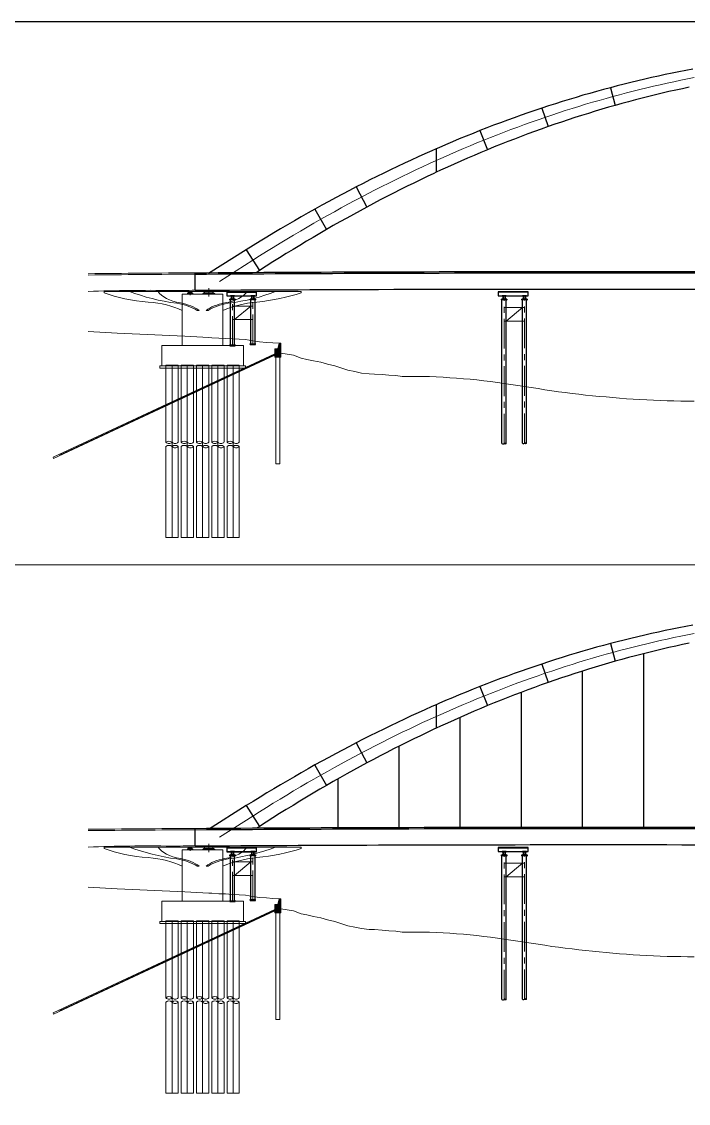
# Model space of a CAD drawing. Extents: x 1767995 to 4174245, y 542814 to 862564.
# Drawn here: x 3858282 to 3956465, y 703394 to 862564 of the extents above; entities that cross this region are included whole.
import ezdxf

# ---------------------------------------------------------------- set-up
doc = ezdxf.new("R2010")
doc.units = 0
doc.header["$LTSCALE"] = 3500
doc.linetypes.add('CENTER', pattern=[2, 1.25, -0.25, 0.25, -0.25])
doc.layers.get('Defpoints').update_dxf_attribs({"color": 8})
for name, color, linetype, lineweight in [('1粗实线', 1, 'Continuous', 30), ('3中心线', 6, 'CENTER', 18), ('5文本', 7, 'Continuous', 15), ('6标注线', 7, 'Continuous', 13), ('文字', 7, 'Continuous', 15), ('标注', 3, 'Continuous', 18), ('桥 构造粗实', 1, 'Continuous', 30), ('细实线', 7, 'Continuous', 15)]:
    doc.layers.add(name, color=color, linetype=linetype, lineweight=lineweight)
doc.layers.add('M_Prof', color=2, linetype='Continuous')

# ---------------------------------------------------------------- blocks, each defined once
blk = doc.blocks.new('gdfgdfg')
at = {"layer": '细实线'}
h = blk.add_hatch(dxfattribs=at)
h.set_pattern_fill('ANSI31', color=256, scale=50, style=0)
h.set_pattern_definition([(45, (182922.5, 28418.14), (-112.253, 112.253), [])])
h.paths.add_polyline_path([(182922, 29668), (182672, 29668), (182473, 28818), (182022, 28818), (182022, 27998), (182922, 28418)])
h.paths.add_polyline_path([(182922, 28418), (182022, 27998), (182022, 27618), (182922, 27618)])
for p, q in [((156881, 37288), (185882, 37288)), ((156881, 37288), (156881, 37088)), ((168882, 36867), (168381, 36867)), ((168381, 34479), (168381, 36867)), ((174382, 36867), (168882, 36867)), ((169131, 36867), (169131, 36867)), ((169918, 37012), (169145, 37012)), ((169918, 37012), (169145, 37012)), ((169918, 37012), (169145, 37012)), ((169918, 37012), (169145, 37012)), ((169145, 37012), (169145, 36867)), ((169918, 36867), (169145, 36867)), ((169250, 37012), (169250, 37173)), ((169250, 37012), (169250, 37173)), ((169250, 37012), (169250, 37173)), ((169250, 37012), (169250, 37173)), ((169250, 37012), (169250, 37173)), ((169250, 37012), (169250, 37173)), ((169813, 37173), (169250, 37173)), ((169532, 37333), (169532, 36723)), ((169813, 37012), (169813, 37173)), ((169813, 37012), (169813, 37173)), ((169813, 37012), (169813, 37173)), ((169813, 37012), (169813, 37173)), ((169813, 37012), (169813, 37173)), ((169813, 37012), (169813, 37173)), ((169813, 37012), (169813, 37173)), ((169813, 37012), (169813, 37173)), ((169918, 36867), (169918, 37012)), ((169918, 36867), (169918, 37012)), ((169918, 36867), (169918, 37012)), ((169918, 36867), (169918, 37012)), ((173157, 36979), (171407, 36979)), ((171407, 36867), (171407, 36979)), ((173157, 36979), (171407, 36979)), ((171407, 36867), (171407, 36979)), ((173157, 36979), (171407, 36979)), ((171407, 36867), (171407, 36979)), ((173157, 36979), (171407, 36979)), ((171407, 36867), (171407, 36979)), ((173032, 37070), (171531, 37070)), ((171531, 36979), (171531, 37070)), ((173032, 37070), (171531, 37070)), ((171531, 36979), (171531, 37070)), ((173032, 37070), (171531, 37070)), ((171531, 36979), (171531, 37070)), ((173032, 37070), (171531, 37070)), ((171531, 36979), (171531, 37070)), ((173032, 36979), (171531, 36979)), ((173032, 36979), (171531, 36979)), ((173032, 36979), (171531, 36979)), ((173032, 36979), (171531, 36979)), ((171677, 37070), (171677, 37336)), ((171677, 37070), (171677, 37336)), ((171677, 37070), (171677, 37336)), ((171677, 37070), (171677, 37336)), ((171677, 37070), (171677, 37336)), ((171677, 37070), (171677, 37336)), ((172886, 37336), (171677, 37336)), ((172281, 37760), (172281, 36526)), ((172281, 37287), (172281, 36867)), ((172886, 37070), (172886, 37336)), ((172886, 37070), (172886, 37336)), ((172886, 37070), (172886, 37336)), ((172886, 37070), (172886, 37336)), ((172886, 37070), (172886, 37336)), ((172886, 37070), (172886, 37336)), ((172886, 37070), (172886, 37336)), ((172886, 37070), (172886, 37336)), ((173032, 36979), (173032, 37070)), ((173032, 36979), (173032, 37070)), ((173032, 36979), (173032, 37070)), ((173032, 36979), (173032, 37070)), ((173157, 36867), (173157, 36979)), ((173157, 36867), (173157, 36979)), ((173157, 36867), (173157, 36979)), ((173157, 36867), (173157, 36979)), ((174382, 36867), (174382, 34479)), ((185882, 37288), (185882, 37088)), ((168381, 29318), (168381, 34479)), ((170882, 34479), (170582, 34479)), ((171882, 34479), (172182, 34479)), ((174382, 29318), (174382, 34479)), ((154535, 31370), (158782, 31153)), ((158782, 31153), (168782, 30708)), ((168782, 30708), (172281, 30513)), ((172281, 30505), (172746, 30477)), ((172746, 30477), (173763, 30403)), ((173763, 30403), (174769, 30381)), ((174769, 30381), (175754, 30306)), ((175754, 30306), (176782, 30263)), ((176782, 30263), (177705, 30211)), ((177381, 29318), (165381, 29318)), ((165381, 26318), (165381, 29318)), ((174631, 29318), (168131, 29318)), ((174631, 29318), (168131, 29318)), ((177381, 26318), (177381, 29318)), ((177381, 26318), (177381, 29318)), ((177705, 30211), (178781, 30016)), ((178781, 30016), (179771, 29869)), ((179771, 29869), (180766, 29794)), ((180766, 29794), (181732, 29707)), ((181732, 29707), (182922, 29668)), ((182022, 27618), (182022, 28818)), ((182022, 28818), (182473, 28818)), ((182473, 28818), (182672, 29668)), ((182922, 29668), (182672, 29668)), ((182922, 29668), (182922, 27618)), ((182922, 29668), (182922, 28218)), ((182022, 28109), (149353, 12875)), ((182022, 27888), (149438, 12694)), ((182022, 27998), (150302, 13207)), ((182922, 27618), (182022, 27618)), ((182172, 27618), (182172, 11918)), ((182772, 27618), (182772, 11918)), ((182922, 28218), (184782, 27918)), ((184782, 27918), (185870, 27451)), ((185870, 27451), (186718, 27289)), ((186718, 27289), (187689, 27069)), ((187689, 27069), (188781, 26865)), ((177681, 26318), (165081, 26318)), ((165081, 26018), (165081, 26318)), ((177681, 26018), (165081, 26018)), ((165981, 26418), (167781, 26418)), ((165981, 26018), (165981, 26418)), ((165981, 26418), (167781, 26418)), ((165981, 26018), (165981, 26418)), ((177681, 26318), (165981, 26318)), ((177681, 26018), (165981, 26018)), ((165981, 26018), (165981, 15086)), ((165981, 26018), (165981, 15086)), ((166881, 1055), (166881, 26418)), ((167781, 26018), (167781, 26418)), ((167781, 26018), (167781, 26418)), ((167781, 26018), (167781, 15086)), ((167781, 26018), (167781, 15086)), ((168231, 26418), (170031, 26418)), ((168231, 26018), (168231, 26418)), ((168231, 26418), (170031, 26418)), ((168231, 26018), (168231, 26418)), ((168231, 26018), (168231, 15086)), ((168231, 26018), (168231, 15086)), ((169131, 1055), (169131, 26418)), ((170031, 26018), (170031, 26418)), ((170031, 26018), (170031, 26418)), ((170031, 26018), (170031, 15086)), ((170031, 26018), (170031, 15086)), ((170481, 26418), (172281, 26418)), ((170481, 26018), (170481, 26418)), ((170481, 26418), (172281, 26418)), ((170481, 26018), (170481, 26418)), ((170481, 26018), (170481, 15086)), ((170481, 26018), (170481, 15086)), ((171381, 1055), (171381, 26418)), ((172281, 26018), (172281, 26418)), ((172281, 26018), (172281, 26418)), ((172281, 26018), (172281, 15086)), ((172281, 26018), (172281, 15086)), ((172731, 26418), (174531, 26418)), ((172731, 26018), (172731, 26418)), ((172731, 26418), (174531, 26418)), ((172731, 26018), (172731, 26418)), ((172731, 26018), (172731, 15086)), ((172731, 26018), (172731, 15086)), ((173631, 1055), (173631, 26418)), ((174531, 26018), (174531, 26418)), ((174531, 26018), (174531, 26418)), ((174531, 26018), (174531, 15086)), ((174531, 26018), (174531, 15086)), ((174981, 26418), (176781, 26418)), ((174981, 26018), (174981, 26418)), ((174981, 26418), (176781, 26418)), ((174981, 26018), (174981, 26418)), ((174981, 26018), (174981, 15086)), ((174981, 26018), (174981, 15086)), ((175881, 1055), (175881, 26418)), ((176781, 26018), (176781, 26418)), ((176781, 26018), (176781, 26418)), ((176781, 26018), (176781, 15086)), ((176781, 26018), (176781, 15086)), ((177681, 26318), (177681, 26018)), ((177681, 26318), (177681, 26018)), ((188781, 26865), (189749, 26574)), ((189749, 26574), (190828, 26353)), ((190828, 26353), (191732, 26029)), ((191732, 26029), (192790, 25688)), ((192790, 25688), (193797, 25518)), ((193797, 25518), (194782, 25279)), ((194782, 25279), (195922, 25145)), ((195922, 25145), (196697, 25133)), ((196697, 25133), (197814, 25065)), ((197814, 25065), (198781, 24977)), ((198781, 24977), (199841, 24913)), ((199841, 24913), (200782, 24762)), ((200782, 24762), (201782, 24764)), ((201782, 24764), (202782, 24765)), ((202782, 24765), (203782, 24767)), ((203782, 24767), (204782, 24766)), ((204782, 24766), (205782, 24734)), ((205782, 24734), (206782, 24667)), ((206782, 24667), (207782, 24595)), ((207782, 24595), (208782, 24522)), ((208782, 24522), (209782, 24449)), ((209782, 24449), (210782, 24371)), ((210782, 24371), (211782, 24272)), ((211782, 24272), (212782, 24140)), ((212782, 24140), (213782, 24009)), ((213782, 24009), (214782, 23877)), ((214782, 23877), (215782, 23745)), ((215782, 23745), (216782, 23602)), ((216782, 23602), (217782, 23450)), ((217782, 23450), (218782, 23297)), ((218782, 23297), (219782, 23144)), ((219782, 23144), (220782, 22990)), ((220782, 22990), (221782, 22826)), ((221782, 22826), (222782, 22660)), ((222782, 22660), (223782, 22535)), ((223782, 22535), (224782, 22410)), ((224782, 22410), (225782, 22284)), ((225782, 22284), (226782, 22159)), ((226782, 22159), (227782, 22044)), ((227782, 22044), (228782, 21941)), ((228782, 21941), (229782, 21850)), ((229782, 21850), (230782, 21758)), ((230782, 21758), (231782, 21667)), ((231782, 21667), (232782, 21583)), ((232782, 21583), (233782, 21505)), ((233782, 21505), (234782, 21444)), ((234782, 21444), (235782, 21383)), ((235782, 21383), (236782, 21323)), ((236782, 21323), (237782, 21264)), ((237782, 21264), (238782, 21229)), ((238782, 21229), (239782, 21199)), ((239782, 21199), (240782, 21181)), ((240782, 21181), (241782, 21163)), ((241782, 21163), (242782, 21145)), ((242782, 21145), (243782, 21127)), ((165981, 14453), (165981, 1055)), ((165981, 14453), (165981, 1055)), ((167781, 14453), (167781, 1055)), ((167781, 14453), (167781, 1055)), ((168231, 14453), (168231, 1055)), ((168231, 14453), (168231, 1055)), ((170031, 14453), (170031, 1055)), ((170031, 14453), (170031, 1055)), ((170481, 14453), (170481, 1055)), ((170481, 14453), (170481, 1055)), ((172281, 14453), (172281, 1055)), ((172281, 14453), (172281, 1055)), ((172731, 14453), (172731, 1055)), ((172731, 14453), (172731, 1055)), ((174531, 14453), (174531, 1055)), ((174531, 14453), (174531, 1055)), ((174981, 14453), (174981, 1055)), ((174981, 14453), (174981, 1055)), ((176781, 14453), (176781, 1055)), ((176781, 14453), (176781, 1055)), ((149353, 12875), (149438, 12694)), ((182172, 11918), (182772, 11918)), ((165981, 1055), (167781, 1055)), ((165981, 1055), (167781, 1055)), ((168231, 1055), (170031, 1055)), ((168231, 1055), (170031, 1055)), ((170481, 1055), (172281, 1055)), ((170481, 1055), (172281, 1055)), ((172731, 1055), (174531, 1055)), ((172731, 1055), (174531, 1055)), ((174981, 1055), (176781, 1055)), ((174981, 1055), (176781, 1055))]:
    blk.add_line(p, q, dxfattribs=at)
for centre, radius, start, end in [((216121, -6244204), 6284404, 90.4179296, 90.5614959), ((216121, -6244404), 6284404, 90.4179296, 90.5614959), ((163487, -217409), 254857, 89.25943, 92.01301), ((216121, -6245184), 6282804, 90.418036, 90.4499551), ((166431, 14636), 636, 45, 135), ((166431, 15536), 636, 225, 315), ((166431, 14003), 636, 45, 135), ((167331, 15536), 636, 225, 315), ((167331, 14003), 636, 45, 135), ((167331, 14903), 636, 225, 315), ((168681, 14636), 636, 45, 135), ((168681, 15536), 636, 225, 315), ((168681, 14003), 636, 45, 135), ((169581, 15536), 636, 225, 315), ((169581, 14003), 636, 45, 135), ((169581, 14903), 636, 225, 315), ((170931, 14636), 636, 45, 135), ((170931, 15536), 636, 225, 315), ((170931, 14003), 636, 45, 135), ((171831, 15536), 636, 225, 315), ((171831, 14003), 636, 45, 135), ((171831, 14903), 636, 225, 315), ((173181, 14636), 636, 45, 135), ((173181, 15536), 636, 225, 315), ((173181, 14003), 636, 45, 135), ((174081, 15536), 636, 225, 315), ((174081, 14003), 636, 45, 135), ((174081, 14903), 636, 225, 315), ((175431, 14636), 636, 45, 135), ((175431, 15536), 636, 225, 315), ((175431, 14003), 636, 45, 135), ((176331, 15536), 636, 225, 315), ((176331, 14003), 636, 45, 135), ((176331, 14903), 636, 225, 315)]:
    blk.add_arc(centre, radius, start, end, dxfattribs=at)
for centre, major_axis, start_param, end_param in [((164960, 42181), (-13000, 0), 0.9002719, 1.4490991), ((172338, 44583), (-18704, 0), 0.8947516, 1.3150091), ((169728, 38021), (-5100, 0), 0.2916899, 1.2471142), ((173035, 38021), (5100, 0), -1.2471142, -0.2916899), ((170425, 44583), (-18704, 0), 1.8265835, 2.2468411), ((176018, 44316), (-17500, 0), 1.7642209, 2.1695934), ((162056, 31278), (-9000, 0), 3.932954, 4.5645287), ((165524, 32494), (-6429, 0), 3.8070892, 4.3826433), ((165823, 32778), (-6096, 0), 3.7337661, 4.3285869), ((176940, 32778), (-6096, 0), -1.1869942, -0.5921734), ((177239, 32494), (6429, 0), 1.900542, 2.4760961), ((181408, 30578), (-10500, 0), -1.3765959, -0.8377016)]:
    blk.add_ellipse(centre, major_axis=major_axis, ratio=0.5, start_param=start_param, end_param=end_param, dxfattribs=at)
blk = doc.blocks.new('trret')
at = {"layer": '1粗实线'}
for p, q in [((3591816, 934986), (3591816, 941829)), ((3592446, 934986), (3592446, 941829)), ((3594816, 935186), (3594816, 941829)), ((3595446, 935186), (3595446, 941829)), ((3631816, 920589), (3631816, 941829)), ((3632446, 920589), (3632446, 941829)), ((3634816, 920637), (3634816, 941829)), ((3635446, 920637), (3635446, 941829)), ((3671816, 920589), (3671816, 941829)), ((3672446, 920589), (3672446, 941829)), ((3674816, 920637), (3674816, 941829)), ((3675446, 920637), (3675446, 941829)), ((3711816, 920589), (3711816, 941829)), ((3712446, 920589), (3712446, 941829)), ((3714816, 920637), (3714816, 941829)), ((3715446, 920637), (3715446, 941829)), ((3751816, 920589), (3751816, 941829)), ((3752446, 920589), (3752446, 941829)), ((3754816, 920637), (3754816, 941829)), ((3755446, 920637), (3755446, 941829))]:
    blk.add_line(p, q, dxfattribs=at)
for points in [[(3591275, 942319), (3595686, 942319), (3595686, 942907), (3591275, 942907)], [(3631275, 942333), (3635686, 942333), (3635686, 942921), (3631275, 942921)], [(3671275, 942333), (3675686, 942333), (3675686, 942921), (3671275, 942921)], [(3711275, 942333), (3715686, 942333), (3715686, 942921), (3711275, 942921)], [(3751275, 942333), (3755686, 942333), (3755686, 942921), (3751275, 942921)], [(3591816, 941679), (3591781, 941679), (3591731, 941729), (3591731, 941829), (3591731, 941729), (3591781, 941679)], [(3591731, 941829), (3592531, 941829)], [(3591987, 941829), (3591987, 941679), (3591975, 941679), (3591975, 941829), (3591975, 941679), (3591987, 941679)], [(3592287, 941829), (3592287, 941679), (3592275, 941679), (3592275, 941829), (3592275, 941679), (3592287, 941679)], [(3592481, 941679), (3592446, 941679)], [(3592531, 941729), (3592481, 941679), (3592531, 941729), (3592531, 941829)], [(3594816, 941679), (3594781, 941679), (3594731, 941729), (3594731, 941829), (3594731, 941729), (3594781, 941679)], [(3594731, 941829), (3595531, 941829)], [(3594987, 941829), (3594987, 941679), (3594975, 941679), (3594975, 941829), (3594975, 941679), (3594987, 941679)], [(3595287, 941829), (3595287, 941679), (3595275, 941679), (3595275, 941829), (3595275, 941679), (3595287, 941679)], [(3595481, 941679), (3595446, 941679)], [(3595531, 941729), (3595481, 941679), (3595531, 941729), (3595531, 941829)], [(3631816, 941679), (3631781, 941679), (3631731, 941729), (3631731, 941829), (3631731, 941729), (3631781, 941679)], [(3631731, 941829), (3632531, 941829)], [(3631987, 941829), (3631987, 941679), (3631975, 941679), (3631975, 941829), (3631975, 941679), (3631987, 941679)], [(3632287, 941829), (3632287, 941679), (3632275, 941679), (3632275, 941829), (3632275, 941679), (3632287, 941679)], [(3632481, 941679), (3632446, 941679)], [(3632531, 941729), (3632481, 941679), (3632531, 941729), (3632531, 941829)], [(3634816, 941679), (3634781, 941679), (3634731, 941729), (3634731, 941829), (3634731, 941729), (3634781, 941679)], [(3634731, 941829), (3635531, 941829)], [(3634987, 941829), (3634987, 941679), (3634975, 941679), (3634975, 941829), (3634975, 941679), (3634987, 941679)], [(3635287, 941829), (3635287, 941679), (3635275, 941679), (3635275, 941829), (3635275, 941679), (3635287, 941679)], [(3635481, 941679), (3635446, 941679)], [(3635531, 941729), (3635481, 941679), (3635531, 941729), (3635531, 941829)], [(3671816, 941679), (3671781, 941679), (3671731, 941729), (3671731, 941829), (3671731, 941729), (3671781, 941679)], [(3671731, 941829), (3672531, 941829)], [(3671987, 941829), (3671987, 941679), (3671975, 941679), (3671975, 941829), (3671975, 941679), (3671987, 941679)], [(3672287, 941829), (3672287, 941679), (3672275, 941679), (3672275, 941829), (3672275, 941679), (3672287, 941679)], [(3672481, 941679), (3672446, 941679)], [(3672531, 941729), (3672481, 941679), (3672531, 941729), (3672531, 941829)], [(3674816, 941679), (3674781, 941679), (3674731, 941729), (3674731, 941829), (3674731, 941729), (3674781, 941679)], [(3674731, 941829), (3675531, 941829)], [(3674987, 941829), (3674987, 941679), (3674975, 941679), (3674975, 941829), (3674975, 941679), (3674987, 941679)], [(3675287, 941829), (3675287, 941679), (3675275, 941679), (3675275, 941829), (3675275, 941679), (3675287, 941679)], [(3675481, 941679), (3675446, 941679)], [(3675531, 941729), (3675481, 941679), (3675531, 941729), (3675531, 941829)], [(3711816, 941679), (3711781, 941679), (3711731, 941729), (3711731, 941829), (3711731, 941729), (3711781, 941679)], [(3711731, 941829), (3712531, 941829)], [(3711987, 941829), (3711987, 941679), (3711975, 941679), (3711975, 941829), (3711975, 941679), (3711987, 941679)], [(3712287, 941829), (3712287, 941679), (3712275, 941679), (3712275, 941829), (3712275, 941679), (3712287, 941679)], [(3712481, 941679), (3712446, 941679)], [(3712531, 941729), (3712481, 941679), (3712531, 941729), (3712531, 941829)], [(3714816, 941679), (3714781, 941679), (3714731, 941729), (3714731, 941829), (3714731, 941729), (3714781, 941679)], [(3714731, 941829), (3715531, 941829)], [(3714987, 941829), (3714987, 941679), (3714975, 941679), (3714975, 941829), (3714975, 941679), (3714987, 941679)], [(3715287, 941829), (3715287, 941679), (3715275, 941679), (3715275, 941829), (3715275, 941679), (3715287, 941679)], [(3715481, 941679), (3715446, 941679)], [(3715531, 941729), (3715481, 941679), (3715531, 941729), (3715531, 941829)], [(3751816, 941679), (3751781, 941679), (3751731, 941729), (3751731, 941829), (3751731, 941729), (3751781, 941679)], [(3751731, 941829), (3752531, 941829)], [(3751987, 941829), (3751987, 941679), (3751975, 941679), (3751975, 941829), (3751975, 941679), (3751987, 941679)], [(3752287, 941829), (3752287, 941679), (3752275, 941679), (3752275, 941829), (3752275, 941679), (3752287, 941679)], [(3752481, 941679), (3752446, 941679)], [(3752531, 941729), (3752481, 941679), (3752531, 941729), (3752531, 941829)], [(3754816, 941679), (3754781, 941679), (3754731, 941729), (3754731, 941829), (3754731, 941729), (3754781, 941679)], [(3754731, 941829), (3755531, 941829)], [(3754987, 941829), (3754987, 941679), (3754975, 941679), (3754975, 941829), (3754975, 941679), (3754987, 941679)], [(3755287, 941829), (3755287, 941679), (3755275, 941679), (3755275, 941829), (3755275, 941679), (3755287, 941679)], [(3755481, 941679), (3755446, 941679)], [(3755531, 941729), (3755481, 941679), (3755531, 941729), (3755531, 941829)], [(3592022, 935006), (3592039, 935006), (3592039, 935151), (3592022, 935151)], [(3592243, 935006), (3592225, 935006), (3592225, 935151), (3592243, 935151)], [(3595022, 935186), (3595039, 935186), (3595039, 935331), (3595022, 935331)], [(3595243, 935186), (3595225, 935186), (3595225, 935331), (3595243, 935331)]]:
    blk.add_lwpolyline(points, close=True, dxfattribs=at)
for points in [[(3591731, 941845), (3591731, 941829), (3591731, 941845), (3592531, 941845), (3592531, 941829), (3592531, 941845)], [(3594731, 941845), (3594731, 941829), (3594731, 941845), (3595531, 941845), (3595531, 941829), (3595531, 941845)], [(3631731, 941845), (3631731, 941829), (3631731, 941845), (3632531, 941845), (3632531, 941829), (3632531, 941845)], [(3634731, 941845), (3634731, 941829), (3634731, 941845), (3635531, 941845), (3635531, 941829), (3635531, 941845)], [(3671731, 941845), (3671731, 941829), (3671731, 941845), (3672531, 941845), (3672531, 941829), (3672531, 941845)], [(3674731, 941845), (3674731, 941829), (3674731, 941845), (3675531, 941845), (3675531, 941829), (3675531, 941845)], [(3711731, 941845), (3711731, 941829), (3711731, 941845), (3712531, 941845), (3712531, 941829), (3712531, 941845)], [(3714731, 941845), (3714731, 941829), (3714731, 941845), (3715531, 941845), (3715531, 941829), (3715531, 941845)], [(3751731, 941845), (3751731, 941829), (3751731, 941845), (3752531, 941845), (3752531, 941829), (3752531, 941845)], [(3754731, 941845), (3754731, 941829), (3754731, 941845), (3755531, 941845), (3755531, 941829), (3755531, 941845)], [(3592534, 935006), (3591732, 935006), (3591732, 934976), (3592534, 934976), (3592534, 935006), (3592534, 935078), (3592488, 935151), (3592442, 935151)], [(3591732, 935006), (3591732, 935078), (3591778, 935151), (3591824, 935151)], [(3595534, 935186), (3594732, 935186), (3594732, 935157), (3595534, 935157), (3595534, 935186), (3595534, 935259), (3595488, 935331), (3595442, 935331)], [(3594732, 935186), (3594732, 935259), (3594778, 935331), (3594824, 935331)]]:
    blk.add_lwpolyline(points, dxfattribs=at)
at = {"layer": '3中心线'}
for p, q in [((3592131, 934986), (3592131, 941829)), ((3592131, 940829), (3595131, 940829)), ((3592451, 938829), (3594828, 940829)), ((3595131, 935186), (3595131, 941829)), ((3632131, 920589), (3632131, 941829)), ((3635131, 920637), (3635131, 941829)), ((3672131, 920589), (3672131, 941829)), ((3672131, 940996), (3675131, 940996)), ((3672451, 938996), (3674828, 940996)), ((3675131, 920637), (3675131, 941829)), ((3712131, 920589), (3712131, 941829)), ((3712131, 940746), (3715131, 940746)), ((3712451, 938746), (3714828, 940746)), ((3715131, 920637), (3715131, 941829)), ((3752131, 920589), (3752131, 941829)), ((3752131, 941034), (3755131, 941034)), ((3752451, 939034), (3754828, 941034)), ((3755131, 920637), (3755131, 941829)), ((3632131, 940615), (3635131, 940615)), ((3632451, 938615), (3634828, 940615)), ((3592131, 938829), (3595131, 938829)), ((3632131, 938615), (3635131, 938615)), ((3672131, 938996), (3675131, 938996)), ((3712131, 938746), (3715131, 938746)), ((3752131, 939034), (3755131, 939034))]:
    blk.add_line(p, q, dxfattribs=at)
at = {"layer": 'M_Prof'}
for p, q in [((3591275, 942887), (3595686, 942887)), ((3591275, 942339), (3595686, 942339)), ((3631275, 942901), (3635686, 942901)), ((3631275, 942353), (3635686, 942353)), ((3671275, 942901), (3675686, 942901)), ((3671275, 942353), (3675686, 942353)), ((3711275, 942901), (3715686, 942901)), ((3711275, 942353), (3715686, 942353)), ((3751275, 942901), (3755686, 942901)), ((3751275, 942353), (3755686, 942353))]:
    blk.add_line(p, q, dxfattribs=at)
for points in [[(3591831, 941845), (3592131, 941845), (3592131, 941863), (3592000, 941863, -0.4142136), (3591987, 941876), (3591987, 942302, -0.4142136), (3592000, 942315), (3592131, 942315), (3592131, 942333), (3591831, 942333), (3591831, 942315), (3591963, 942315, -0.4142136), (3591976, 942302), (3591976, 941876, -0.4142136), (3591963, 941863), (3591831, 941863)], [(3592131, 941845), (3592431, 941845), (3592431, 941863), (3592300, 941863, -0.4142136), (3592287, 941876), (3592287, 942302, -0.4142136), (3592300, 942315), (3592431, 942315), (3592431, 942333), (3592131, 942333), (3592131, 942315), (3592263, 942315, -0.4142136), (3592276, 942302), (3592276, 941876, -0.4142136), (3592263, 941863), (3592131, 941863)], [(3594831, 941845), (3595131, 941845), (3595131, 941863), (3595000, 941863, -0.4142136), (3594987, 941876), (3594987, 942302, -0.4142136), (3595000, 942315), (3595131, 942315), (3595131, 942333), (3594831, 942333), (3594831, 942315), (3594963, 942315, -0.4142136), (3594976, 942302), (3594976, 941876, -0.4142136), (3594963, 941863), (3594831, 941863)], [(3595131, 941845), (3595431, 941845), (3595431, 941863), (3595300, 941863, -0.4142136), (3595287, 941876), (3595287, 942302, -0.4142136), (3595300, 942315), (3595431, 942315), (3595431, 942333), (3595131, 942333), (3595131, 942315), (3595263, 942315, -0.4142136), (3595276, 942302), (3595276, 941876, -0.4142136), (3595263, 941863), (3595131, 941863)], [(3631831, 941845), (3632131, 941845), (3632131, 941863), (3632000, 941863, -0.4142136), (3631987, 941876), (3631987, 942302, -0.4142136), (3632000, 942315), (3632131, 942315), (3632131, 942333), (3631831, 942333), (3631831, 942315), (3631963, 942315, -0.4142136), (3631976, 942302), (3631976, 941876, -0.4142136), (3631963, 941863), (3631831, 941863)], [(3632131, 941845), (3632431, 941845), (3632431, 941863), (3632300, 941863, -0.4142136), (3632287, 941876), (3632287, 942302, -0.4142136), (3632300, 942315), (3632431, 942315), (3632431, 942333), (3632131, 942333), (3632131, 942315), (3632263, 942315, -0.4142136), (3632276, 942302), (3632276, 941876, -0.4142136), (3632263, 941863), (3632131, 941863)], [(3634831, 941845), (3635131, 941845), (3635131, 941863), (3635000, 941863, -0.4142136), (3634987, 941876), (3634987, 942302, -0.4142136), (3635000, 942315), (3635131, 942315), (3635131, 942333), (3634831, 942333), (3634831, 942315), (3634963, 942315, -0.4142136), (3634976, 942302), (3634976, 941876, -0.4142136), (3634963, 941863), (3634831, 941863)], [(3635131, 941845), (3635431, 941845), (3635431, 941863), (3635300, 941863, -0.4142136), (3635287, 941876), (3635287, 942302, -0.4142136), (3635300, 942315), (3635431, 942315), (3635431, 942333), (3635131, 942333), (3635131, 942315), (3635263, 942315, -0.4142136), (3635276, 942302), (3635276, 941876, -0.4142136), (3635263, 941863), (3635131, 941863)], [(3671831, 941845), (3672131, 941845), (3672131, 941863), (3672000, 941863, -0.4142136), (3671987, 941876), (3671987, 942302, -0.4142136), (3672000, 942315), (3672131, 942315), (3672131, 942333), (3671831, 942333), (3671831, 942315), (3671963, 942315, -0.4142136), (3671976, 942302), (3671976, 941876, -0.4142136), (3671963, 941863), (3671831, 941863)], [(3672131, 941845), (3672431, 941845), (3672431, 941863), (3672300, 941863, -0.4142136), (3672287, 941876), (3672287, 942302, -0.4142136), (3672300, 942315), (3672431, 942315), (3672431, 942333), (3672131, 942333), (3672131, 942315), (3672263, 942315, -0.4142136), (3672276, 942302), (3672276, 941876, -0.4142136), (3672263, 941863), (3672131, 941863)], [(3674831, 941845), (3675131, 941845), (3675131, 941863), (3675000, 941863, -0.4142136), (3674987, 941876), (3674987, 942302, -0.4142136), (3675000, 942315), (3675131, 942315), (3675131, 942333), (3674831, 942333), (3674831, 942315), (3674963, 942315, -0.4142136), (3674976, 942302), (3674976, 941876, -0.4142136), (3674963, 941863), (3674831, 941863)], [(3675131, 941845), (3675431, 941845), (3675431, 941863), (3675300, 941863, -0.4142136), (3675287, 941876), (3675287, 942302, -0.4142136), (3675300, 942315), (3675431, 942315), (3675431, 942333), (3675131, 942333), (3675131, 942315), (3675263, 942315, -0.4142136), (3675276, 942302), (3675276, 941876, -0.4142136), (3675263, 941863), (3675131, 941863)], [(3711831, 941845), (3712131, 941845), (3712131, 941863), (3712000, 941863, -0.4142136), (3711987, 941876), (3711987, 942302, -0.4142136), (3712000, 942315), (3712131, 942315), (3712131, 942333), (3711831, 942333), (3711831, 942315), (3711963, 942315, -0.4142136), (3711976, 942302), (3711976, 941876, -0.4142136), (3711963, 941863), (3711831, 941863)], [(3712131, 941845), (3712431, 941845), (3712431, 941863), (3712300, 941863, -0.4142136), (3712287, 941876), (3712287, 942302, -0.4142136), (3712300, 942315), (3712431, 942315), (3712431, 942333), (3712131, 942333), (3712131, 942315), (3712263, 942315, -0.4142136), (3712276, 942302), (3712276, 941876, -0.4142136), (3712263, 941863), (3712131, 941863)], [(3714831, 941845), (3715131, 941845), (3715131, 941863), (3715000, 941863, -0.4142136), (3714987, 941876), (3714987, 942302, -0.4142136), (3715000, 942315), (3715131, 942315), (3715131, 942333), (3714831, 942333), (3714831, 942315), (3714963, 942315, -0.4142136), (3714976, 942302), (3714976, 941876, -0.4142136), (3714963, 941863), (3714831, 941863)], [(3715131, 941845), (3715431, 941845), (3715431, 941863), (3715300, 941863, -0.4142136), (3715287, 941876), (3715287, 942302, -0.4142136), (3715300, 942315), (3715431, 942315), (3715431, 942333), (3715131, 942333), (3715131, 942315), (3715263, 942315, -0.4142136), (3715276, 942302), (3715276, 941876, -0.4142136), (3715263, 941863), (3715131, 941863)], [(3751831, 941845), (3752131, 941845), (3752131, 941863), (3752000, 941863, -0.4142136), (3751987, 941876), (3751987, 942302, -0.4142136), (3752000, 942315), (3752131, 942315), (3752131, 942333), (3751831, 942333), (3751831, 942315), (3751963, 942315, -0.4142136), (3751976, 942302), (3751976, 941876, -0.4142136), (3751963, 941863), (3751831, 941863)], [(3752131, 941845), (3752431, 941845), (3752431, 941863), (3752300, 941863, -0.4142136), (3752287, 941876), (3752287, 942302, -0.4142136), (3752300, 942315), (3752431, 942315), (3752431, 942333), (3752131, 942333), (3752131, 942315), (3752263, 942315, -0.4142136), (3752276, 942302), (3752276, 941876, -0.4142136), (3752263, 941863), (3752131, 941863)], [(3754831, 941845), (3755131, 941845), (3755131, 941863), (3755000, 941863, -0.4142136), (3754987, 941876), (3754987, 942302, -0.4142136), (3755000, 942315), (3755131, 942315), (3755131, 942333), (3754831, 942333), (3754831, 942315), (3754963, 942315, -0.4142136), (3754976, 942302), (3754976, 941876, -0.4142136), (3754963, 941863), (3754831, 941863)], [(3755131, 941845), (3755431, 941845), (3755431, 941863), (3755300, 941863, -0.4142136), (3755287, 941876), (3755287, 942302, -0.4142136), (3755300, 942315), (3755431, 942315), (3755431, 942333), (3755131, 942333), (3755131, 942315), (3755263, 942315, -0.4142136), (3755276, 942302), (3755276, 941876, -0.4142136), (3755263, 941863), (3755131, 941863)]]:
    blk.add_lwpolyline(points, format="xyb", close=True, dxfattribs=at)
for points in [[(3631816, 920589), (3631974, 920510), (3632131, 920589), (3632289, 920667), (3632446, 920589)], [(3632446, 920589), (3632289, 920510), (3632131, 920589)], [(3634816, 920637), (3634974, 920559), (3635131, 920637), (3635289, 920716), (3635446, 920637)], [(3635446, 920637), (3635289, 920559), (3635131, 920637)], [(3671816, 920589), (3671974, 920510), (3672131, 920589), (3672289, 920667), (3672446, 920589)], [(3672446, 920589), (3672289, 920510), (3672131, 920589)], [(3674816, 920637), (3674974, 920559), (3675131, 920637), (3675289, 920716), (3675446, 920637)], [(3675446, 920637), (3675289, 920559), (3675131, 920637)], [(3711816, 920589), (3711974, 920510), (3712131, 920589), (3712289, 920667), (3712446, 920589)], [(3712446, 920589), (3712289, 920510), (3712131, 920589)], [(3714816, 920637), (3714974, 920559), (3715131, 920637), (3715289, 920716), (3715446, 920637)], [(3715446, 920637), (3715289, 920559), (3715131, 920637)], [(3751816, 920589), (3751974, 920510), (3752131, 920589), (3752289, 920667), (3752446, 920589)], [(3752446, 920589), (3752289, 920510), (3752131, 920589)], [(3754816, 920637), (3754974, 920559), (3755131, 920637), (3755289, 920716), (3755446, 920637)], [(3755446, 920637), (3755289, 920559), (3755131, 920637)]]:
    blk.add_spline(points, degree=3, dxfattribs=at)

msp = doc.modelspace()

# ---------------------------------------------------------------- linework, layer by layer
at = {"layer": '1粗实线'}
msp.add_line((3883834, 823031.7), (3883834, 825611.7), dxfattribs=at)
for points in [[(3883834, 825611.7, -0.00107357), (3910820.5, 825750.6), (3910835.1, 825750.6, -0.00324992), (4053829.4, 825250.2), (4053859.7, 825249.9, -0.00141572), (4087834, 824813.9, -0.00141345)], [(3883834, 825411.7, -0.00107356), (3910820.5, 825550.6), (3910835.1, 825550.6, -0.00324992), (4053829.4, 825050.2), (4053859.7, 825049.9, -0.00133237), (4085834, 824644.9, -0.00133237)], [(3883834, 823031.7, -0.00107356), (3910820.5, 823170.6), (3910835.1, 823170.6, -0.00324992), (4053829.4, 822670.2), (4053859.7, 822669.9, -0.00141572), (4087834, 822233.9)], [(3883834, 743857, -0.00107357), (3910820.5, 743995.9), (3910835.1, 743996, -0.00324992), (4053829.4, 743495.5), (4053859.7, 743495.2, -0.00141572), (4087834, 743059.2, -0.00141345)], [(3883834, 743657, -0.00107356), (3910820.5, 743795.9), (3910835.1, 743796, -0.00324992), (4053829.4, 743295.5), (4053859.7, 743295.2, -0.00133237), (4085834, 742890.2, -0.00133237)], [(3883834, 741277, -0.00107356), (3910820.5, 741415.9), (3910835.1, 741416, -0.00324992), (4053829.4, 740915.5), (4053859.7, 740915.2, -0.00141572), (4087834, 740479.2)]]:
    msp.add_lwpolyline(points, format="xyb", dxfattribs=at)
at = {"layer": '5文本'}
msp.add_line((3692995, 782626.7, -0.3), (4174245, 782626.7, -0.3), dxfattribs=at)
at = {"layer": 'Defpoints', "elevation": -0.3}
msp.add_lwpolyline([(3692995, 862564.2), (4174245, 862564.2), (4174245, 542814.2), (3692995, 542814.2)], close=True, dxfattribs=at)
at = {"layer": '标注', "color": 8, "ltscale": 550}
for points in [[(3957334, 854330.9), (3956334, 854136.2), (3955334, 853934.7), (3954334, 853726.4), (3953334, 853511.2), (3952334, 853289.2), (3951334, 853060.4), (3950334, 852824.7), (3949334, 852582.3), (3948334, 852332.9), (3947334, 852076.8), (3946334, 851813.8), (3945334, 851544), (3944334, 851267.4), (3943334, 850983.9), (3942334, 850693.6), (3941334, 850396.5), (3940334, 850092.5), (3939334, 849781.8), (3938334, 849464.1), (3937334, 849139.7), (3936334, 848808.4), (3935334, 848470.3), (3934334, 848125.4), (3933334, 847773.6), (3932334, 847415), (3931334, 847049.6), (3930334, 846677.3), (3929334, 846298.2), (3928334, 845912.3), (3927334, 845519.5), (3926334, 845119.9), (3925334, 844713.5), (3924334, 844300.3), (3923334, 843880.2), (3922334, 843453.3), (3921334, 843019.6), (3920334, 842579), (3919334, 842131.6), (3919334, 842131.6)], [(3919334, 842131.6), (3918334, 841677.4), (3917334, 841216.3), (3916334, 840748.4), (3915334, 840273.7), (3914334, 839792.2), (3913334, 839303.8), (3912334, 838808.6), (3911334, 838306.5), (3910334, 837797.6), (3909334, 837281.9), (3908334, 836759.4), (3907334, 836230.1), (3906334, 835693.9), (3905334, 835150.8), (3904334, 834601), (3903334, 834044.3), (3902334, 833480.8), (3901334, 832910.4), (3900334, 832333.3), (3899334, 831749.2), (3898334, 831158.4), (3897334, 830560.7), (3896334, 829956.2), (3895334, 829344.9), (3894334, 828726.8), (3893334, 828101.8), (3892334, 827469.9), (3887444, 824347)], [(3957334, 772531.2), (3956334, 772336.6), (3955334, 772135.1), (3954334, 771926.7), (3953334, 771711.6), (3952334, 771489.6), (3951334, 771260.7), (3950334, 771025.1), (3949334, 770782.6), (3948334, 770533.3), (3947334, 770277.2), (3946334, 770014.2), (3945334, 769744.4), (3944334, 769467.7), (3943334, 769184.3), (3942334, 768894), (3941334, 768596.9), (3940334, 768292.9), (3939334, 767982.1), (3938334, 767664.5), (3937334, 767340), (3936334, 767008.8), (3935334, 766670.7), (3934334, 766325.7), (3933334, 765973.9), (3932334, 765615.3), (3931334, 765249.9), (3930334, 764877.6), (3929334, 764498.6), (3928334, 764112.6), (3927334, 763719.9), (3926334, 763320.3), (3925334, 762913.9), (3924334, 762500.6), (3923334, 762080.6), (3922334, 761653.7), (3921334, 761219.9), (3920334, 760779.4), (3919334, 760332), (3919334, 760331.9)], [(3919334, 760331.9), (3918334, 759877.7), (3917334, 759416.7), (3916334, 758948.8), (3915334, 758474.1), (3914334, 757992.5), (3913334, 757504.1), (3912334, 757008.9), (3911334, 756506.9), (3910334, 755998), (3909334, 755482.3), (3908334, 754959.8), (3907334, 754430.4), (3906334, 753894.2), (3905334, 753351.2), (3904334, 752801.3), (3903334, 752244.6), (3902334, 751681.1), (3901334, 751110.8), (3900334, 750533.6), (3899334, 749949.6), (3898334, 749358.8), (3897334, 748761.1), (3896334, 748156.6), (3895334, 747545.3), (3894334, 746927.1), (3893334, 746302.1), (3892334, 745670.3), (3887444, 742547.3)]]:
    msp.add_lwpolyline(points, dxfattribs=at)
at = {"layer": '桥 构造粗实'}
for p, q in [((3944974, 852845.2), (3945693.9, 850242.9)), ((3934865.2, 849829.2), (3935802.7, 847111.4)), ((3925763.1, 846524.6), (3926904.8, 843715.3)), ((3919334, 843853.6), (3919334, 840392.7)), ((3919334, 843853.6), (3919334, 840392.7)), ((3907550.9, 838238.7), (3909117, 835280.1)), ((3901478.7, 834980.3), (3903189.2, 831981.3)), ((3891357.7, 828998.6), (3893310.2, 825941.3)), ((3893310.2, 825941.3), (3892918.1, 825671.4)), ((3944974, 771045.5), (3945693.9, 768443.3)), ((3949834, 769552.4), (3949834, 743974.1)), ((3934865.2, 768029.6), (3935802.7, 765311.7)), ((3940834, 766989), (3940834, 743976.1)), ((3925763.1, 764725), (3926904.8, 761915.6)), ((3931834, 763864.7), (3931834, 743970.8)), ((3919334, 762054), (3919334, 758593)), ((3919334, 762054), (3919334, 758593)), ((3922834, 760178.6), (3922834, 743958.1)), ((3907550.9, 756439.1), (3909117, 753480.5)), ((3913834, 755930.7), (3913834, 743938.1)), ((3901478.7, 753180.7), (3903189.2, 750181.6)), ((3904834, 751120.7), (3904834, 743897.7)), ((3891357.7, 747198.9), (3893310.2, 744141.7)), ((3883834, 741277), (3883834, 743767)), ((3893310.2, 744141.7), (3892984, 743917.1))]:
    msp.add_line(p, q, dxfattribs=at)
for points in [[(3957100.1, 855553.7), (3956090.4, 855366), (3955080.5, 855171.5), (3954070.6, 854970), (3953060.7, 854761.7), (3952050.6, 854546.4), (3951040.5, 854324.3), (3950030.3, 854095.2), (3949020, 853859.2), (3948009.6, 853616.3), (3946999.2, 853366.6), (3945988.7, 853109.9), (3944978.2, 852846.3), (3943967.6, 852575.8), (3942956.9, 852298.4), (3941946.1, 852014.1), (3940935.4, 851722.9), (3939924.5, 851424.8), (3938913.6, 851119.8), (3937902.6, 850807.8), (3936891.6, 850489), (3935880.5, 850163.3), (3934869.4, 849830.7), (3933858.2, 849491.1), (3932847, 849144.7), (3931835.7, 848791.3), (3930824.4, 848431.1), (3929813.1, 848063.9), (3928801.7, 847689.9), (3927790.2, 847308.9), (3926778.7, 846921), (3925767.2, 846526.3), (3924755.7, 846124.6), (3923744.1, 845716.1), (3922732.5, 845300.6), (3921720.8, 844878.2), (3920709.1, 844449), (3919697.4, 844012.8), (3919334, 843853.6)], [(3956577.6, 852906.3), (3955587.4, 852697.9), (3954597.3, 852482.7), (3953607.3, 852260.7), (3952617.4, 852032), (3951627.5, 851796.5), (3950637.7, 851554.3), (3949648, 851305.3), (3948658.3, 851049.5), (3947668.8, 850787), (3946679.2, 850517.8), (3945689.8, 850241.8), (3944700.4, 849959), (3943711.1, 849669.4), (3942721.8, 849373.2), (3941732.6, 849070.1), (3940743.5, 848760.3), (3939754.4, 848443.7), (3938765.4, 848120.4), (3937776.4, 847790.4), (3936787.5, 847453.5), (3935798.6, 847109.9), (3934809.8, 846759.6), (3933821, 846402.5), (3932832.2, 846038.6), (3931843.6, 845668), (3930854.9, 845290.7), (3929866.3, 844906.5), (3928877.7, 844515.6), (3927889.2, 844118), (3926900.7, 843713.6), (3925912.3, 843302.4), (3924923.9, 842884.5), (3923935.5, 842459.8), (3922947.2, 842028.4), (3921958.8, 841590.2), (3920970.6, 841145.2), (3919982.3, 840693.5), (3919334, 840392.7)], [(3919334, 843853.6), (3918685.7, 843569.7), (3917673.9, 843119.8), (3916662.1, 842662.9), (3915650.3, 842199.1), (3914638.4, 841728.5), (3913626.5, 841250.9), (3912614.6, 840766.5), (3911602.7, 840275.1), (3910590.8, 839776.9), (3909578.8, 839271.7), (3908566.9, 838759.7), (3907554.9, 838240.8), (3906542.9, 837715), (3905530.8, 837182.2), (3904518.8, 836642.6), (3903506.8, 836096.1), (3902494.7, 835542.8), (3901482.6, 834982.5), (3900470.5, 834415.3), (3899458.4, 833841.3), (3898446.3, 833260.3), (3897434.2, 832672.5), (3896422.1, 832077.8), (3895410, 831476.2), (3894397.9, 830867.7), (3893385.7, 830252.3), (3892373.6, 829630.1), (3891361.5, 829000.9)], [(3919334, 840392.7), (3918994.1, 840235), (3918005.9, 839769.7), (3917017.7, 839297.7), (3916029.6, 838818.9), (3915041.4, 838333.4), (3914053.3, 837841.1), (3913065.2, 837342), (3912077.2, 836836.2), (3911089.1, 836323.6), (3910101.1, 835804.2), (3909113.1, 835278.1), (3908125.1, 834745.1), (3907137.1, 834205.5), (3906149.2, 833659), (3905161.2, 833105.8), (3904173.3, 832545.8), (3903185.4, 831979.1), (3902197.4, 831405.5), (3901209.5, 830825.2), (3900221.6, 830238.2), (3899233.7, 829644.3), (3898245.9, 829043.7), (3897258, 828436.3), (3896270.1, 827822.1), (3895282.2, 827201.2), (3894294.4, 826573.5), (3893310.2, 825941.3)], [(3891361.5, 829000.9), (3891361.5, 829000.9), (3885814, 825514.9)], [(3957100.1, 773754.1), (3956090.4, 773566.4), (3955080.5, 773371.9), (3954070.6, 773170.4), (3953060.7, 772962), (3952050.6, 772746.8), (3951040.5, 772524.6), (3950030.3, 772295.5), (3949020, 772059.6), (3948009.6, 771816.7), (3946999.2, 771566.9), (3945988.7, 771310.2), (3944978.2, 771046.6), (3943967.6, 770776.2), (3942956.9, 770498.8), (3941946.1, 770214.5), (3940935.4, 769923.2), (3939924.5, 769625.1), (3938913.6, 769320.1), (3937902.6, 769008.2), (3936891.6, 768689.4), (3935880.5, 768363.6), (3934869.4, 768031), (3933858.2, 767691.5), (3932847, 767345), (3931835.7, 766991.7), (3930824.4, 766631.4), (3929813.1, 766264.3), (3928801.7, 765890.2), (3927790.2, 765509.3), (3926778.7, 765121.4), (3925767.2, 764726.6), (3924755.7, 764325), (3923744.1, 763916.4), (3922732.5, 763500.9), (3921720.8, 763078.6), (3920709.1, 762649.3), (3919697.4, 762213.1), (3919334, 762054)], [(3956577.6, 771106.7), (3955587.4, 770898.3), (3954597.3, 770683), (3953607.3, 770461.1), (3952617.4, 770232.4), (3951627.5, 769996.9), (3950637.7, 769754.6), (3949648, 769505.7), (3948658.3, 769249.9), (3947668.8, 768987.4), (3946679.2, 768718.1), (3945689.8, 768442.1), (3944700.4, 768159.3), (3943711.1, 767869.8), (3942721.8, 767573.5), (3941732.6, 767270.5), (3940743.5, 766960.7), (3939754.4, 766644.1), (3938765.4, 766320.8), (3937776.4, 765990.7), (3936787.5, 765653.9), (3935798.6, 765310.3), (3934809.8, 764960), (3933821, 764602.9), (3932832.2, 764239), (3931843.6, 763868.4), (3930854.9, 763491), (3929866.3, 763106.9), (3928877.7, 762716), (3927889.2, 762318.4), (3926900.7, 761914), (3925912.3, 761502.8), (3924923.9, 761084.9), (3923935.5, 760660.2), (3922947.2, 760228.7), (3921958.8, 759790.5), (3920970.6, 759345.6), (3919982.3, 758893.8), (3919334, 758593)], [(3919334, 762054), (3918685.7, 761770.1), (3917673.9, 761320.1), (3916662.1, 760863.2), (3915650.3, 760399.5), (3914638.4, 759928.8), (3913626.5, 759451.3), (3912614.6, 758966.8), (3911602.7, 758475.5), (3910590.8, 757977.2), (3909578.8, 757472.1), (3908566.9, 756960.1), (3907554.9, 756441.1), (3906542.9, 755915.3), (3905530.8, 755382.6), (3904518.8, 754843), (3903506.8, 754296.5), (3902494.7, 753743.1), (3901482.6, 753182.8), (3900470.5, 752615.7), (3899458.4, 752041.6), (3898446.3, 751460.7), (3897434.2, 750872.8), (3896422.1, 750278.1), (3895410, 749676.5), (3894397.9, 749068), (3893385.7, 748452.7), (3892373.6, 747830.4), (3891361.5, 747201.3)], [(3919334, 758593), (3918994.1, 758435.3), (3918005.9, 757970.1), (3917017.7, 757498.1), (3916029.6, 757019.3), (3915041.4, 756533.8), (3914053.3, 756041.4), (3913065.2, 755542.4), (3912077.2, 755036.5), (3911089.1, 754523.9), (3910101.1, 754004.6), (3909113.1, 753478.4), (3908125.1, 752945.5), (3907137.1, 752405.8), (3906149.2, 751859.4), (3905161.2, 751306.2), (3904173.3, 750746.2), (3903185.4, 750179.4), (3902197.4, 749605.9), (3901209.5, 749025.6), (3900221.6, 748438.5), (3899233.7, 747844.7), (3898245.9, 747244.1), (3897258, 746636.7), (3896270.1, 746022.5), (3895282.2, 745401.5), (3894294.4, 744773.8), (3893310.2, 744141.7)], [(3891361.5, 747201.3), (3891361.5, 747201.3), (3885814, 743715.3)]]:
    msp.add_lwpolyline(points, dxfattribs=at)

# ---------------------------------------------------------------- block references
at = {"layer": '6标注线'}
for p in [(297202.9, -120113.2), (297202.9, -201900.1)]:
    msp.add_blockref('trret', p, dxfattribs=at)
at = {"layer": '文字'}
for p in [(3713552.5, 785579), (3713552.5, 703824.3)]:
    msp.add_blockref('gdfgdfg', p, dxfattribs=at)

doc.saveas('drawing.dxf')
